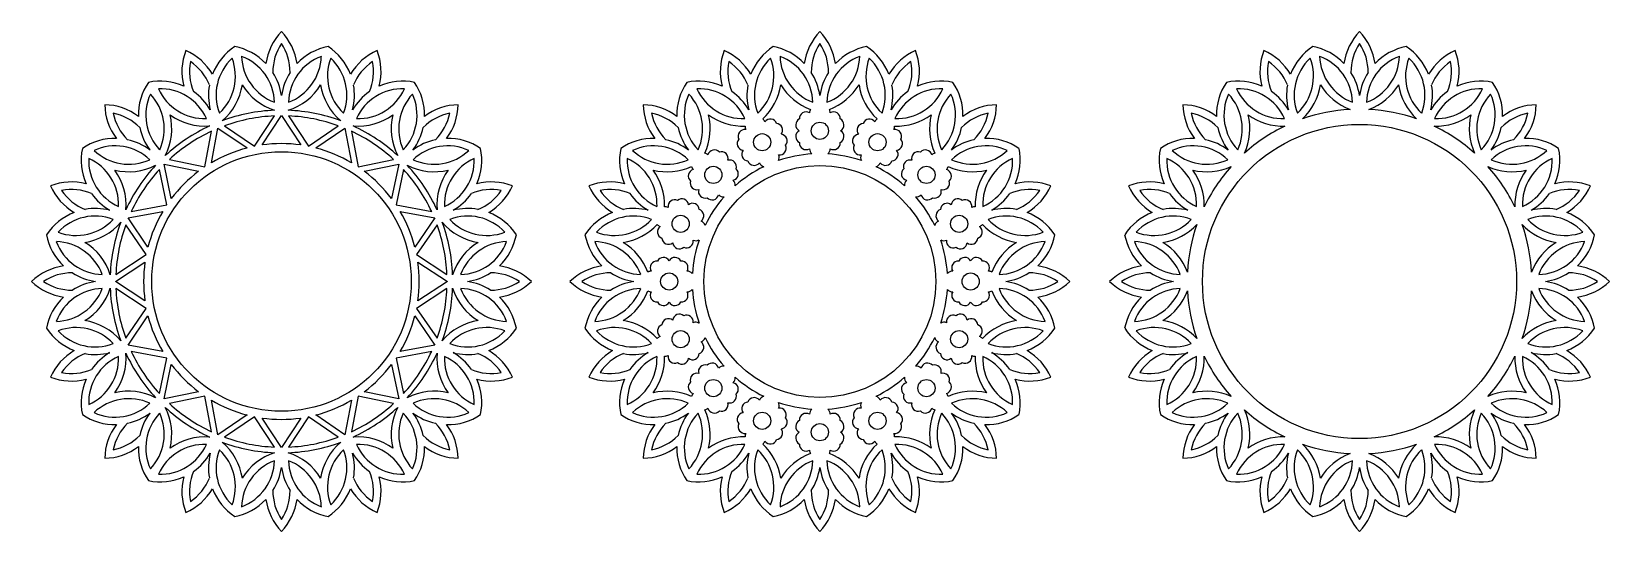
# Model space of a CAD drawing. Extents: x 41 to 460, y 163 to 296.
import ezdxf

# ---------------------------------------------------------------- set-up
doc = ezdxf.new("R2010")
doc.units = 0
doc.layers.get('0').update_dxf_attribs({"linetype": 'CONTINUOUS'})

msp = doc.modelspace()

# ---------------------------------------------------------------- linework, layer by layer
for p, q in [((100.16, 265.25), (105.42, 273.3)), ((102.18, 265.59), (107.3, 273.43)), ((107.3, 273.43), (112.43, 265.59)), ((109.18, 273.3), (114.44, 265.25)), ((86.97, 259.79), (88.75, 269.23)), ((88.7, 260.87), (90.44, 270.08)), ((90.44, 270.08), (98.17, 264.8)), ((92.22, 270.67), (100.16, 265.25)), ((114.44, 265.25), (122.38, 270.67)), ((116.44, 264.8), (124.17, 270.08)), ((124.17, 270.08), (125.91, 260.87)), ((125.86, 269.23), (127.64, 259.79)), ((76.13, 260.52), (85.3, 258.6)), ((78.05, 251.35), (76.13, 260.52)), ((77.56, 261.75), (86.97, 259.79)), ((127.64, 259.79), (137.05, 261.75)), ((129.31, 258.6), (138.47, 260.52)), ((138.47, 260.52), (136.56, 251.35)), ((76.87, 249.69), (74.9, 259.1)), ((139.71, 259.1), (137.74, 249.69)), ((66.58, 246.22), (75.78, 247.95)), ((67.42, 247.9), (76.87, 249.69)), ((137.74, 249.69), (147.19, 247.9)), ((138.83, 247.95), (148.03, 246.22)), ((71.4, 236.49), (65.98, 244.43)), ((71.86, 238.49), (66.58, 246.22)), ((148.03, 246.22), (142.75, 238.49)), ((148.62, 244.43), (143.2, 236.49)), ((63.36, 231.23), (71.4, 236.49)), ((143.2, 236.49), (151.25, 231.23)), ((63.22, 229.35), (71.06, 234.48)), ((143.55, 234.48), (151.38, 229.35)), ((71.06, 224.23), (63.22, 229.35)), ((71.4, 222.21), (63.36, 227.47)), ((151.25, 227.47), (143.2, 222.21)), ((151.38, 229.35), (143.55, 224.23)), ((65.98, 214.27), (71.4, 222.21)), ((143.2, 222.21), (148.62, 214.27)), ((66.58, 212.48), (71.86, 220.22)), ((142.75, 220.22), (148.03, 212.48)), ((75.78, 210.75), (66.58, 212.48)), ((76.87, 209.02), (67.42, 210.8)), ((147.19, 210.8), (137.74, 209.02)), ((148.03, 212.48), (138.83, 210.75)), ((74.9, 199.61), (76.87, 209.02)), ((76.13, 198.18), (78.05, 207.35)), ((136.56, 207.35), (138.47, 198.18)), ((137.74, 209.02), (139.71, 199.61)), ((85.3, 200.1), (76.13, 198.18)), ((86.97, 198.92), (77.56, 196.95)), ((88.75, 189.47), (86.97, 198.92)), ((90.44, 188.63), (88.7, 197.83)), ((125.91, 197.83), (124.17, 188.63)), ((127.64, 198.92), (125.86, 189.47)), ((137.05, 196.95), (127.64, 198.92)), ((138.47, 198.18), (129.31, 200.1)), ((98.17, 193.91), (90.44, 188.63)), ((100.16, 193.45), (92.22, 188.03)), ((105.42, 185.41), (100.16, 193.45)), ((107.3, 185.27), (102.18, 193.11)), ((112.43, 193.11), (107.3, 185.27)), ((114.44, 193.45), (109.18, 185.41)), ((122.38, 188.03), (114.44, 193.45)), ((124.17, 188.63), (116.44, 193.91))]:
    msp.add_line(p, q)
for centre, radius in [((234.94, 266.32), 2.28), ((250.26, 269.37), 2.28), ((265.57, 266.32), 2.28), ((393.54, 229.35), 41.7), ((107.3, 229.35), 34.46), ((250.26, 229.35), 30.8), ((221.96, 257.65), 2.28), ((278.55, 257.65), 2.28), ((213.28, 244.67), 2.28), ((287.23, 244.67), 2.28), ((210.24, 229.35), 2.28), ((290.28, 229.35), 2.28), ((213.28, 214.04), 2.28), ((287.23, 214.04), 2.28), ((221.96, 201.05), 2.28), ((278.55, 201.05), 2.28), ((234.94, 192.38), 2.28), ((265.57, 192.38), 2.28), ((250.26, 189.33), 2.28)]:
    msp.add_circle(centre, radius)
for centre, radius, start, end in [((118.47, 285.03), 15.45, 136.2663, 171.8609), ((96.14, 285.03), 15.45, 8.1391, 43.7337), ((261.42, 285.03), 15.45, 136.2663, 171.8609), ((239.09, 285.03), 15.45, 8.1391, 43.7337), ((404.7, 285.03), 15.45, 136.2663, 171.8609), ((382.38, 285.03), 15.45, 8.1391, 43.7337), ((96.31, 285.06), 15.45, 158.7663, 194.3609), ((75.69, 276.52), 15.45, 30.6391, 66.2337), ((103.38, 278.79), 15.45, 123.2764, 158.7663), ((92.01, 276.53), 15.45, 43.7337, 79.2236), ((92.01, 276.53), 13.45, 1.6955, 69.4936), ((110.16, 289.53), 13.45, 181.6955, 249.4936), ((118.47, 285.03), 13.45, 146.1009, 180.6764), ((96.14, 285.03), 13.45, 359.3236, 33.8991), ((104.44, 289.53), 13.45, 290.5064, 358.3045), ((122.6, 276.53), 13.45, 110.5064, 178.3045), ((122.6, 276.53), 15.45, 100.7764, 136.2663), ((111.23, 278.79), 15.45, 21.2337, 56.7236), ((138.92, 276.52), 15.45, 113.7663, 149.3609), ((118.3, 285.06), 15.45, 345.6391, 21.2337), ((239.26, 285.06), 15.45, 158.7663, 194.3609), ((218.64, 276.52), 15.45, 30.6391, 66.2337), ((246.33, 278.79), 15.45, 123.2764, 158.7663), ((234.96, 276.53), 15.45, 43.7337, 79.2236), ((253.12, 289.53), 13.45, 181.6955, 249.4936), ((234.96, 276.53), 13.45, 1.6955, 69.4936), ((261.42, 285.03), 13.45, 146.1009, 180.6764), ((239.09, 285.03), 13.45, 359.3236, 33.8991), ((265.55, 276.53), 13.45, 110.5064, 178.3045), ((247.4, 289.53), 13.45, 290.5064, 358.3045), ((265.55, 276.53), 15.45, 100.7764, 136.2663), ((254.18, 278.79), 15.45, 21.2337, 56.7236), ((281.87, 276.52), 15.45, 113.7663, 149.3609), ((261.25, 285.06), 15.45, 345.6391, 21.2337), ((382.55, 285.06), 15.45, 158.7663, 194.3609), ((361.92, 276.52), 15.45, 30.6391, 66.2337), ((389.61, 278.79), 15.45, 123.2764, 158.7663), ((378.25, 276.53), 15.45, 43.7337, 79.2236), ((396.4, 289.53), 13.45, 181.6955, 249.4936), ((378.25, 276.53), 13.45, 1.6955, 69.4936), ((404.7, 285.03), 13.45, 146.1009, 180.6764), ((382.38, 285.03), 13.45, 359.3236, 33.8991), ((408.83, 276.53), 13.45, 110.5064, 178.3045), ((390.68, 289.53), 13.45, 290.5064, 358.3045), ((408.83, 276.53), 15.45, 100.7764, 136.2663), ((397.47, 278.79), 15.45, 21.2337, 56.7236), ((425.16, 276.52), 15.45, 113.7663, 149.3609), ((404.53, 285.06), 15.45, 345.6391, 21.2337), ((96.31, 285.06), 13.45, 168.6009, 203.1764), ((75.69, 276.52), 13.45, 21.8236, 56.3991), ((103.38, 278.79), 13.45, 133.0064, 200.8045), ((81.63, 283.85), 13.45, 313.0064, 20.8045), ((132.98, 283.85), 13.45, 159.1955, 226.9936), ((111.23, 278.79), 13.45, 339.1955, 46.9936), ((138.92, 276.52), 13.45, 123.6009, 158.1764), ((118.3, 285.06), 13.45, 336.8236, 11.3991), ((239.26, 285.06), 13.45, 168.6009, 203.1764), ((218.64, 276.52), 13.45, 21.8236, 56.3991), ((246.33, 278.79), 13.45, 133.0064, 200.8045), ((224.58, 283.85), 13.45, 313.0064, 20.8045), ((275.93, 283.85), 13.45, 159.1955, 226.9936), ((254.18, 278.79), 13.45, 339.1955, 46.9936), ((281.87, 276.52), 13.45, 123.6009, 158.1764), ((261.25, 285.06), 13.45, 336.8236, 11.3991), ((382.55, 285.06), 13.45, 168.6009, 203.1764), ((361.92, 276.52), 13.45, 21.8236, 56.3991), ((389.61, 278.79), 13.45, 133.0064, 200.8045), ((367.87, 283.85), 13.45, 313.0064, 20.8045), ((419.21, 283.85), 13.45, 159.1955, 226.9936), ((397.47, 278.79), 13.45, 339.1955, 46.9936), ((425.16, 276.52), 13.45, 123.6009, 158.1764), ((404.53, 285.06), 13.45, 336.8236, 11.3991), ((84.75, 273.53), 15.45, 145.7764, 181.2663), ((75.12, 267.09), 15.45, 66.2337, 101.7236), ((103.38, 278.79), 15.45, 169.8536, 194.3609), ((81.63, 283.85), 15.45, 310.074, 351.5708), ((110.16, 289.53), 15.45, 210.9292, 252.426), ((92.01, 276.53), 15.45, 8.1391, 32.6464), ((122.6, 276.53), 15.45, 147.3536, 171.8609), ((104.44, 289.53), 15.45, 287.574, 329.0708), ((132.98, 283.85), 15.45, 188.4292, 229.926), ((111.23, 278.79), 15.45, 345.6391, 10.1464), ((139.49, 267.09), 15.45, 78.2764, 113.7663), ((129.85, 273.53), 15.45, 358.7337, 34.2236), ((227.71, 273.53), 15.45, 145.7764, 181.2663), ((218.07, 267.09), 15.45, 66.2337, 101.7236), ((246.33, 278.79), 15.45, 169.8536, 194.3609), ((224.58, 283.85), 15.45, 312.8424, 351.5708), ((253.12, 289.53), 15.45, 210.9292, 249.6576), ((234.96, 276.53), 15.45, 8.1391, 32.6464), ((265.55, 276.53), 15.45, 147.3536, 171.8609), ((247.4, 289.53), 15.45, 290.3424, 329.0708), ((275.93, 283.85), 15.45, 188.4292, 227.1576), ((254.18, 278.79), 15.45, 345.6391, 10.1464), ((282.44, 267.09), 15.45, 78.2764, 113.7663), ((272.81, 273.53), 15.45, 358.7337, 34.2236), ((370.99, 273.53), 15.45, 145.7764, 181.2663), ((361.36, 267.09), 15.45, 66.2337, 101.7236), ((389.61, 278.79), 15.45, 169.8536, 194.3609), ((367.87, 283.85), 15.45, 312.8424, 351.5708), ((396.4, 289.53), 15.45, 210.9292, 249.6576), ((378.25, 276.53), 15.45, 8.1391, 32.6464), ((408.83, 276.53), 15.45, 147.3536, 171.8609), ((390.68, 289.53), 15.45, 290.3424, 329.0708), ((419.21, 283.85), 15.45, 188.4292, 227.1576), ((397.47, 278.79), 15.45, 345.6391, 10.1464), ((425.73, 267.09), 15.45, 78.2764, 113.7663), ((416.09, 273.53), 15.45, 358.7337, 34.2236), ((84.75, 273.53), 13.45, 155.5064, 223.3045), ((62.73, 269.88), 13.45, 335.5064, 43.3045), ((75.12, 267.09), 13.45, 24.1955, 91.9936), ((86.92, 286.04), 13.45, 204.1955, 271.9936), ((75.12, 267.09), 15.45, 30.6391, 55.1464), ((139.49, 267.09), 15.45, 124.8536, 149.3609), ((139.49, 267.09), 13.45, 88.0064, 155.8045), ((127.69, 286.04), 13.45, 268.0064, 335.8045), ((151.88, 269.88), 13.45, 136.6955, 204.4936), ((129.85, 273.53), 13.45, 316.6955, 24.4936), ((227.71, 273.53), 13.45, 155.5064, 223.3045), ((205.68, 269.88), 13.45, 335.5064, 43.3045), ((218.07, 267.09), 13.45, 24.1955, 91.9936), ((229.87, 286.04), 13.45, 204.1955, 271.9936), ((218.07, 267.09), 15.45, 30.6391, 55.1464), ((282.44, 267.09), 15.45, 124.8536, 149.3609), ((282.44, 267.09), 13.45, 88.0064, 155.8045), ((270.64, 286.04), 13.45, 268.0064, 335.8045), ((294.83, 269.88), 13.45, 136.6955, 204.4936), ((272.81, 273.53), 13.45, 316.6955, 24.4936), ((370.99, 273.53), 13.45, 155.5064, 223.3045), ((348.97, 269.88), 13.45, 335.5064, 43.3045), ((361.36, 267.09), 13.45, 24.1955, 91.9936), ((373.16, 286.04), 13.45, 204.1955, 271.9936), ((361.36, 267.09), 15.45, 30.6391, 55.1464), ((425.73, 267.09), 15.45, 124.8536, 149.3609), ((425.73, 267.09), 13.45, 88.0064, 155.8045), ((413.93, 286.04), 13.45, 268.0064, 335.8045), ((438.12, 269.88), 13.45, 136.6955, 204.4936), ((416.09, 273.53), 13.45, 316.6955, 24.4936), ((75.83, 276.61), 15.45, 181.2663, 216.8609), ((60.04, 260.83), 15.45, 53.1391, 88.7337), ((60.04, 260.83), 13.45, 44.3236, 78.8991), ((75.83, 276.61), 13.45, 191.1009, 225.6764), ((62.73, 269.88), 15.45, 332.574, 14.0708), ((86.92, 286.04), 15.45, 233.4292, 274.926), ((107.3, 229.35), 45.49, 92.2725, 110.2275), ((107.3, 229.35), 43.99, 92.4494, 110.0506), ((107.3, 229.35), 45.49, 69.7725, 87.7275), ((107.3, 229.35), 43.99, 69.9494, 87.5506), ((127.69, 286.04), 15.45, 265.074, 306.5708), ((151.88, 269.88), 15.45, 165.9292, 207.426), ((154.57, 260.83), 13.45, 101.1009, 135.6764), ((154.57, 260.83), 15.45, 91.2663, 126.8609), ((138.78, 276.61), 13.45, 314.3236, 348.8991), ((138.78, 276.61), 15.45, 323.1391, 358.7337), ((202.99, 260.83), 15.45, 53.1391, 88.7337), ((218.78, 276.61), 15.45, 181.2663, 216.8609), ((218.78, 276.61), 13.45, 191.1009, 225.6764), ((202.99, 260.83), 13.45, 44.3236, 78.8991), ((205.68, 269.88), 15.45, 335.3424, 14.0708), ((229.87, 286.04), 15.45, 233.4292, 272.1576), ((234.01, 271.11), 1.77, 21.9406, 52.6743), ((237.08, 270.71), 1.77, 19.1785, 143.0594), ((245.63, 270.92), 1.77, 116.6785, 240.5594), ((246.6, 272.61), 1.77, 59.4406, 183.3215), ((249.28, 274.15), 1.77, 149.8257, 180.5594), ((251.23, 274.15), 1.77, 359.4406, 30.1743), ((253.91, 272.61), 1.77, 356.6785, 120.5594), ((254.88, 270.92), 1.77, 299.4406, 63.3215), ((263.43, 270.71), 1.77, 36.9406, 160.8215), ((266.5, 271.11), 1.77, 127.3257, 158.0594), ((270.64, 286.04), 15.45, 267.8424, 306.5708), ((294.83, 269.88), 15.45, 165.9292, 204.6576), ((297.52, 260.83), 13.45, 101.1009, 135.6764), ((297.52, 260.83), 15.45, 91.2663, 126.8609), ((281.73, 276.61), 13.45, 314.3236, 348.8991), ((281.73, 276.61), 15.45, 323.1391, 358.7337), ((362.07, 276.61), 15.45, 181.2663, 216.8609), ((346.28, 260.83), 15.45, 53.1391, 88.7337), ((346.28, 260.83), 13.45, 44.3236, 78.8991), ((362.07, 276.61), 13.45, 191.1009, 225.6764), ((348.97, 269.88), 15.45, 335.3424, 14.0708), ((373.16, 286.04), 15.45, 233.4292, 272.1576), ((393.54, 229.35), 45.76, 93.1436, 109.3564), ((393.54, 229.35), 45.76, 70.6436, 86.8564), ((413.93, 286.04), 15.45, 267.8424, 306.5708), ((438.12, 269.88), 15.45, 165.9292, 204.6576), ((440.8, 260.83), 13.45, 101.1009, 135.6764), ((440.8, 260.83), 15.45, 91.2663, 126.8609), ((425.02, 276.61), 13.45, 314.3236, 348.8991), ((425.02, 276.61), 15.45, 323.1391, 358.7337), ((84.75, 273.53), 15.45, 192.3536, 216.8609), ((107.3, 229.35), 45.49, 114.7725, 132.7275), ((107.3, 229.35), 43.99, 114.9494, 132.5506), ((107.3, 229.35), 43.99, 47.4494, 65.0506), ((107.3, 229.35), 45.49, 47.2725, 65.2275), ((129.85, 273.53), 15.45, 323.1391, 347.6464), ((227.71, 273.53), 15.45, 192.3536, 216.8609), ((230.33, 267.92), 1.77, 81.9406, 205.8215), ((232.21, 270.37), 1.77, 172.3257, 203.0594), ((238.62, 269.52), 1.77, 321.9406, 85.8215), ((239.81, 266.67), 1.77, 319.1785, 83.0594), ((245.63, 267.83), 1.77, 119.4406, 243.3215), ((254.88, 267.83), 1.77, 296.6785, 60.5594), ((260.7, 266.67), 1.77, 96.9406, 220.8215), ((261.89, 269.52), 1.77, 94.1785, 218.0594), ((268.3, 270.37), 1.77, 336.9406, 7.6743), ((270.18, 267.92), 1.77, 334.1785, 98.0594), ((272.81, 273.53), 15.45, 323.1391, 347.6464), ((370.99, 273.53), 15.45, 192.3536, 216.8609), ((393.54, 229.35), 45.76, 115.6436, 131.8564), ((393.54, 229.35), 45.76, 48.1436, 64.3564), ((416.09, 273.53), 15.45, 323.1391, 347.6464), ((69.56, 261.54), 15.45, 168.2764, 203.7663), ((63.13, 251.9), 15.45, 88.7337, 124.2236), ((63.13, 251.9), 13.45, 46.6955, 114.4936), ((66.78, 273.93), 13.45, 226.6955, 294.4936), ((63.13, 251.9), 15.45, 53.1391, 77.6464), ((107.3, 229.35), 36.6, 104.452, 120.548), ((107.3, 229.35), 36.6, 81.952, 98.048), ((107.3, 229.35), 36.6, 59.452, 75.548), ((151.48, 251.9), 15.45, 102.3536, 126.8609), ((151.48, 251.9), 13.45, 65.5064, 133.3045), ((147.83, 273.93), 13.45, 245.5064, 313.3045), ((151.48, 251.9), 15.45, 55.7764, 91.2663), ((145.04, 261.54), 15.45, 336.2337, 11.7236), ((212.52, 261.54), 15.45, 168.2764, 203.7663), ((206.08, 251.9), 15.45, 88.7337, 124.2236), ((206.08, 251.9), 13.45, 46.6955, 114.4936), ((209.73, 273.93), 13.45, 226.6955, 294.4936), ((206.08, 251.9), 15.45, 53.1391, 77.6464), ((222.25, 262.52), 1.77, 41.6785, 165.5594), ((230.07, 265.98), 1.77, 139.1785, 263.0594), ((231.26, 263.13), 1.77, 141.9406, 265.8215), ((239.55, 264.73), 1.77, 261.9406, 25.8215), ((246.6, 266.14), 1.77, 176.6785, 300.5594), ((249.28, 264.59), 1.77, 179.4406, 230.5577), ((251.23, 264.59), 1.77, 309.4423, 0.5594), ((253.91, 266.14), 1.77, 239.4406, 3.3215), ((260.96, 264.73), 1.77, 154.1785, 278.0594), ((269.25, 263.13), 1.77, 274.1785, 38.0594), ((270.44, 265.98), 1.77, 276.9406, 40.8215), ((278.26, 262.52), 1.77, 14.4406, 138.3215), ((294.43, 251.9), 15.45, 102.3536, 126.8609), ((294.43, 251.9), 13.45, 65.5064, 133.3045), ((290.79, 273.93), 13.45, 245.5064, 313.3045), ((294.43, 251.9), 15.45, 55.7764, 91.2663), ((288, 261.54), 15.45, 336.2337, 11.7236), ((355.8, 261.54), 15.45, 168.2764, 203.7663), ((349.36, 251.9), 15.45, 88.7337, 124.2236), ((349.36, 251.9), 13.45, 46.6955, 114.4936), ((353.01, 273.93), 13.45, 226.6955, 294.4936), ((349.36, 251.9), 15.45, 53.1391, 77.6464), ((437.72, 251.9), 15.45, 102.3536, 126.8609), ((437.72, 251.9), 13.45, 65.5064, 133.3045), ((434.07, 273.93), 13.45, 245.5064, 313.3045), ((437.72, 251.9), 15.45, 55.7764, 91.2663), ((431.28, 261.54), 15.45, 336.2337, 11.7236), ((50.61, 249.74), 13.45, 358.0064, 65.8045), ((69.56, 261.54), 13.45, 178.0064, 245.8045), ((66.78, 273.93), 15.45, 255.9292, 297.426), ((107.3, 229.35), 45.49, 137.2725, 155.2275), ((147.83, 273.93), 15.45, 242.574, 284.0708), ((107.3, 229.35), 45.49, 24.7725, 42.7275), ((164, 249.74), 13.45, 114.1955, 181.9936), ((145.04, 261.54), 13.45, 294.1955, 1.9936), ((212.52, 261.54), 13.45, 178.0064, 245.8045), ((193.57, 249.74), 13.45, 358.0064, 65.8045), ((209.73, 273.93), 15.45, 255.9292, 294.6576), ((217.89, 260.34), 1.77, 194.8257, 225.5594), ((219.27, 261.72), 1.77, 44.4406, 75.1743), ((224.14, 262.01), 1.77, 344.4406, 108.3215), ((226.32, 259.83), 1.77, 341.6785, 105.5594), ((250.26, 229.35), 33.93, 116.0525, 131.4475), ((232.8, 261.94), 1.77, 199.1785, 323.0594), ((235.87, 261.54), 1.77, 201.9406, 253.0577), ((250.26, 229.35), 33.93, 93.5525, 108.9475), ((237.67, 262.28), 1.77, 331.9423, 23.0594), ((250.26, 229.35), 33.93, 71.0525, 86.4475), ((262.84, 262.28), 1.77, 156.9406, 208.0577), ((264.64, 261.54), 1.77, 286.9423, 338.0594), ((250.26, 229.35), 33.93, 48.5525, 63.9475), ((267.71, 261.94), 1.77, 216.9406, 340.8215), ((274.19, 259.83), 1.77, 74.4406, 198.3215), ((276.38, 262.01), 1.77, 71.6785, 195.5594), ((281.25, 261.72), 1.77, 104.8257, 135.5594), ((282.62, 260.34), 1.77, 314.4406, 345.1743), ((290.79, 273.93), 15.45, 245.3424, 284.0708), ((306.95, 249.74), 13.45, 114.1955, 181.9936), ((288, 261.54), 13.45, 294.1955, 1.9936), ((355.8, 261.54), 13.45, 178.0064, 245.8045), ((336.85, 249.74), 13.45, 358.0064, 65.8045), ((353.01, 273.93), 15.45, 255.9292, 294.6576), ((393.54, 229.35), 45.76, 138.1436, 154.3564), ((434.07, 273.93), 15.45, 245.3424, 284.0708), ((393.54, 229.35), 45.76, 25.6436, 41.8564), ((450.23, 249.74), 13.45, 114.1955, 181.9936), ((431.28, 261.54), 13.45, 294.1955, 1.9936), ((51.59, 240.34), 15.45, 75.6391, 111.2337), ((50.61, 249.74), 15.45, 355.074, 36.5708), ((107.3, 229.35), 43.99, 137.4494, 155.0506), ((107.3, 229.35), 36.6, 126.952, 143.048), ((107.3, 229.35), 36.6, 36.952, 53.048), ((107.3, 229.35), 43.99, 24.9494, 42.5506), ((164, 249.74), 15.45, 143.4292, 184.926), ((163.01, 240.34), 15.45, 68.7663, 104.3609), ((194.55, 240.34), 15.45, 75.6391, 111.2337), ((193.57, 249.74), 15.45, 357.8424, 36.5708), ((217.09, 257.35), 1.77, 104.4406, 228.3215), ((217.59, 255.47), 1.77, 161.6785, 285.5594), ((226.83, 257.94), 1.77, 284.4406, 48.3215), ((226.03, 254.96), 1.77, 354.4423, 45.5594), ((273.69, 257.94), 1.77, 131.6785, 255.5594), ((274.49, 254.96), 1.77, 134.4406, 185.5577), ((282.92, 255.47), 1.77, 254.4406, 18.3215), ((283.42, 257.35), 1.77, 311.6785, 75.5594), ((306.95, 249.74), 15.45, 143.4292, 182.1576), ((305.97, 240.34), 15.45, 68.7663, 104.3609), ((337.83, 240.34), 15.45, 75.6391, 111.2337), ((336.85, 249.74), 15.45, 357.8424, 36.5708), ((450.23, 249.74), 15.45, 143.4292, 182.1576), ((449.25, 240.34), 15.45, 68.7663, 104.3609), ((60.14, 260.97), 15.45, 203.7663, 239.3609), ((51.59, 240.34), 13.45, 66.8236, 101.3991), ((60.14, 260.97), 13.45, 213.6009, 248.1764), ((69.56, 261.54), 15.45, 214.8536, 239.3609), ((145.04, 261.54), 15.45, 300.6391, 325.1464), ((163.01, 240.34), 13.45, 78.6009, 113.1764), ((154.47, 260.97), 13.45, 291.8236, 326.3991), ((154.47, 260.97), 15.45, 300.6391, 336.2337), ((203.09, 260.97), 15.45, 203.7663, 239.3609), ((194.55, 240.34), 13.45, 66.8236, 101.3991), ((203.09, 260.97), 13.45, 213.6009, 248.1764), ((212.52, 261.54), 15.45, 214.8536, 239.3609), ((219.78, 253.28), 1.77, 164.4406, 288.3215), ((250.26, 229.35), 33.93, 138.5525, 153.9475), ((221.66, 252.78), 1.77, 221.6785, 345.5594), ((224.65, 253.58), 1.77, 224.4406, 275.5577), ((275.86, 253.58), 1.77, 264.4423, 315.5594), ((250.26, 229.35), 33.93, 26.0525, 41.4475), ((278.85, 252.78), 1.77, 194.4406, 318.3215), ((280.73, 253.28), 1.77, 251.6785, 15.5594), ((288, 261.54), 15.45, 300.6391, 325.1464), ((305.97, 240.34), 13.45, 78.6009, 113.1764), ((297.42, 260.97), 13.45, 291.8236, 326.3991), ((297.42, 260.97), 15.45, 300.6391, 336.2337), ((346.38, 260.97), 15.45, 203.7663, 239.3609), ((337.83, 240.34), 13.45, 66.8236, 101.3991), ((346.38, 260.97), 13.45, 213.6009, 248.1764), ((355.8, 261.54), 15.45, 214.8536, 239.3609), ((431.28, 261.54), 15.45, 300.6391, 325.1464), ((449.25, 240.34), 13.45, 78.6009, 113.1764), ((440.71, 260.97), 13.45, 291.8236, 326.3991), ((440.71, 260.97), 15.45, 300.6391, 336.2337), ((57.86, 233.28), 15.45, 111.2337, 146.7236), ((57.86, 233.28), 15.45, 75.6391, 100.1464), ((107.3, 229.35), 36.6, 149.452, 165.548), ((107.3, 229.35), 36.6, 14.452, 30.548), ((156.75, 233.28), 15.45, 79.8536, 104.3609), ((156.75, 233.28), 15.45, 33.2764, 68.7663), ((200.81, 233.28), 15.45, 111.2337, 146.7236), ((200.81, 233.28), 15.45, 75.6391, 100.1464), ((209.24, 247.4), 1.77, 66.9406, 97.6743), ((211.69, 249.28), 1.77, 64.1785, 188.0594), ((213.63, 249.53), 1.77, 6.9406, 130.8215), ((216.48, 248.35), 1.77, 4.1785, 128.0594), ((217.67, 246.8), 1.77, 306.9406, 70.8215), ((282.84, 246.8), 1.77, 109.1785, 233.0594), ((284.03, 248.35), 1.77, 51.9406, 175.8215), ((286.89, 249.53), 1.77, 49.1785, 173.0594), ((288.82, 249.28), 1.77, 351.9406, 115.8215), ((291.27, 247.4), 1.77, 82.3257, 113.0594), ((299.7, 233.28), 15.45, 79.8536, 104.3609), ((299.7, 233.28), 15.45, 33.2764, 68.7663), ((344.1, 233.28), 15.45, 111.2337, 146.7236), ((344.1, 233.28), 15.45, 75.6391, 100.1464), ((442.99, 233.28), 15.45, 79.8536, 104.3609), ((442.99, 233.28), 15.45, 33.2764, 68.7663), ((57.86, 233.28), 13.45, 69.1955, 136.9936), ((52.8, 255.02), 13.45, 249.1955, 316.9936), ((52.8, 255.02), 15.45, 278.4292, 319.926), ((107.3, 229.35), 45.49, 159.7725, 177.7275), ((107.3, 229.35), 43.99, 159.9494, 177.5506), ((107.3, 229.35), 43.99, 2.4494, 20.0506), ((161.81, 255.02), 15.45, 220.074, 261.5708), ((107.3, 229.35), 45.49, 2.2725, 20.2275), ((156.75, 233.28), 13.45, 43.0064, 110.8045), ((161.81, 255.02), 13.45, 223.0064, 290.8045), ((200.81, 233.28), 13.45, 69.1955, 136.9936), ((195.75, 255.02), 13.45, 249.1955, 316.9936), ((195.75, 255.02), 15.45, 278.4292, 317.1576), ((208.49, 245.59), 1.77, 217.3257, 248.0594), ((208.9, 242.53), 1.77, 126.9406, 250.8215), ((218.07, 243.74), 1.77, 16.9423, 68.0594), ((282.44, 243.74), 1.77, 111.9406, 163.0577), ((291.62, 242.53), 1.77, 289.1785, 53.0594), ((292.02, 245.59), 1.77, 291.9406, 322.6743), ((304.76, 255.02), 15.45, 222.8424, 261.5708), ((299.7, 233.28), 13.45, 43.0064, 110.8045), ((304.76, 255.02), 13.45, 223.0064, 290.8045), ((344.1, 233.28), 13.45, 69.1955, 136.9936), ((339.04, 255.02), 13.45, 249.1955, 316.9936), ((339.04, 255.02), 15.45, 278.4292, 317.1576), ((393.54, 229.35), 45.76, 160.6436, 176.8564), ((448.04, 255.02), 15.45, 222.8424, 261.5708), ((393.54, 229.35), 45.76, 3.1436, 19.3564), ((442.99, 233.28), 13.45, 43.0064, 110.8045), ((448.04, 255.02), 13.45, 223.0064, 290.8045), ((60.12, 244.64), 15.45, 190.7764, 226.2663), ((47.13, 226.49), 13.45, 20.5064, 88.3045), ((60.12, 244.64), 13.45, 200.5064, 268.3045), ((47.13, 226.49), 15.45, 17.574, 59.0708), ((167.48, 226.49), 15.45, 120.9292, 162.426), ((154.49, 244.64), 13.45, 271.6955, 339.4936), ((167.48, 226.49), 13.45, 91.6955, 159.4936), ((154.49, 244.64), 15.45, 313.7337, 349.2236), ((203.07, 244.64), 15.45, 190.7764, 226.2663), ((203.07, 244.64), 13.45, 200.5064, 268.3045), ((190.08, 226.49), 13.45, 20.5064, 88.3045), ((190.08, 226.49), 15.45, 20.3424, 59.0708), ((210.08, 240.98), 1.77, 184.1785, 308.0594), ((212.94, 239.8), 1.77, 186.9406, 310.8215), ((214.87, 240.05), 1.77, 244.1785, 8.0594), ((250.26, 229.35), 33.93, 161.0525, 176.4475), ((217.33, 241.94), 1.77, 246.9406, 298.0577), ((250.26, 229.35), 33.93, 3.5525, 18.9475), ((283.19, 241.94), 1.77, 241.9423, 293.0594), ((285.64, 240.05), 1.77, 171.9406, 295.8215), ((287.57, 239.8), 1.77, 229.1785, 353.0594), ((290.43, 240.98), 1.77, 231.9406, 355.8215), ((310.43, 226.49), 15.45, 120.9292, 159.6576), ((310.43, 226.49), 13.45, 91.6955, 159.4936), ((297.44, 244.64), 13.45, 271.6955, 339.4936), ((297.44, 244.64), 15.45, 313.7337, 349.2236), ((346.36, 244.64), 15.45, 190.7764, 226.2663), ((333.36, 226.49), 13.45, 20.5064, 88.3045), ((346.36, 244.64), 13.45, 200.5064, 268.3045), ((333.36, 226.49), 15.45, 20.3424, 59.0708), ((453.72, 226.49), 15.45, 120.9292, 159.6576), ((440.72, 244.64), 13.45, 271.6955, 339.4936), ((453.72, 226.49), 13.45, 91.6955, 159.4936), ((440.72, 244.64), 15.45, 313.7337, 349.2236), ((207, 233), 1.77, 86.6785, 210.5594), ((208.69, 233.98), 1.77, 29.4406, 153.3215), ((211.78, 233.98), 1.77, 26.6785, 150.5594), ((213.47, 233), 1.77, 329.4406, 93.3215), ((287.04, 233), 1.77, 86.6785, 210.5594), ((288.73, 233.98), 1.77, 29.4406, 153.3215), ((291.82, 233.98), 1.77, 26.6785, 150.5594), ((293.51, 233), 1.77, 329.4406, 93.3215), ((51.63, 218.19), 15.45, 98.1391, 133.7337), ((51.63, 218.19), 13.45, 89.3236, 123.8991), ((60.12, 244.64), 15.45, 237.3536, 261.8609), ((107.3, 229.35), 36.6, 171.952, 188.048), ((107.3, 229.35), 36.6, 351.952, 8.048), ((154.49, 244.64), 15.45, 278.1391, 302.6464), ((162.98, 218.19), 13.45, 56.1009, 90.6764), ((162.98, 218.19), 15.45, 46.2663, 81.8609), ((194.58, 218.19), 15.45, 98.1391, 133.7337), ((194.58, 218.19), 13.45, 89.3236, 123.8991), ((203.07, 244.64), 15.45, 237.3536, 261.8609), ((205.46, 230.33), 1.77, 89.4406, 120.1743), ((215.02, 230.33), 1.77, 39.4423, 90.5594), ((285.5, 230.33), 1.77, 89.4406, 140.5577), ((295.06, 230.33), 1.77, 59.8257, 90.5594), ((297.44, 244.64), 15.45, 278.1391, 302.6464), ((305.93, 218.19), 13.45, 56.1009, 90.6764), ((305.93, 218.19), 15.45, 46.2663, 81.8609), ((337.87, 218.19), 15.45, 98.1391, 133.7337), ((337.87, 218.19), 13.45, 89.3236, 123.8991), ((346.36, 244.64), 15.45, 237.3536, 261.8609), ((440.72, 244.64), 15.45, 278.1391, 302.6464), ((449.22, 218.19), 13.45, 56.1009, 90.6764), ((449.22, 218.19), 15.45, 46.2663, 81.8609), ((51.63, 240.51), 15.45, 226.2663, 261.8609), ((51.63, 240.51), 13.45, 236.1009, 270.6764), ((60.12, 214.06), 13.45, 91.6955, 159.4936), ((47.13, 232.21), 13.45, 271.6955, 339.4936), ((60.12, 214.06), 15.45, 98.1391, 122.6464), ((47.13, 232.21), 15.45, 300.9292, 342.426), ((107.3, 229.35), 45.49, 182.2725, 200.2275), ((107.3, 229.35), 43.99, 182.4494, 200.0506), ((107.3, 229.35), 43.99, 339.9494, 357.5506), ((107.3, 229.35), 45.49, 339.7725, 357.7275), ((167.48, 232.21), 15.45, 197.574, 239.0708), ((167.48, 232.21), 13.45, 200.5064, 268.3045), ((154.49, 214.06), 13.45, 20.5064, 88.3045), ((154.49, 214.06), 15.45, 57.3536, 81.8609), ((162.98, 240.51), 13.45, 269.3236, 303.8991), ((162.98, 240.51), 15.45, 278.1391, 313.7337), ((194.58, 240.51), 15.45, 226.2663, 261.8609), ((194.58, 240.51), 13.45, 236.1009, 270.6764), ((190.08, 232.21), 13.45, 271.6955, 339.4936), ((203.07, 214.06), 13.45, 91.6955, 159.4936), ((203.07, 214.06), 15.45, 98.1391, 122.6464), ((190.08, 232.21), 15.45, 300.9292, 339.6576), ((205.46, 228.38), 1.77, 239.8257, 270.5594), ((207, 225.7), 1.77, 149.4406, 273.3215), ((213.47, 225.7), 1.77, 266.6785, 30.5594), ((215.02, 228.38), 1.77, 269.4406, 320.5577), ((250.26, 229.35), 33.93, 183.5525, 198.9475), ((250.26, 229.35), 33.93, 341.0525, 356.4475), ((285.5, 228.38), 1.77, 219.4423, 270.5594), ((287.04, 225.7), 1.77, 149.4406, 273.3215), ((293.51, 225.7), 1.77, 266.6785, 30.5594), ((295.06, 228.38), 1.77, 269.4406, 300.1743), ((310.43, 232.21), 15.45, 200.3424, 239.0708), ((297.44, 214.06), 13.45, 20.5064, 88.3045), ((310.43, 232.21), 13.45, 200.5064, 268.3045), ((297.44, 214.06), 15.45, 57.3536, 81.8609), ((305.93, 240.51), 13.45, 269.3236, 303.8991), ((305.93, 240.51), 15.45, 278.1391, 313.7337), ((337.87, 240.51), 15.45, 226.2663, 261.8609), ((337.87, 240.51), 13.45, 236.1009, 270.6764), ((346.36, 214.06), 13.45, 91.6955, 159.4936), ((333.36, 232.21), 13.45, 271.6955, 339.4936), ((346.36, 214.06), 15.45, 98.1391, 122.6464), ((333.36, 232.21), 15.45, 300.9292, 339.6576), ((393.54, 229.35), 45.76, 183.1436, 199.3564), ((393.54, 229.35), 45.76, 340.6436, 356.8564), ((453.72, 232.21), 15.45, 200.3424, 239.0708), ((453.72, 232.21), 13.45, 200.5064, 268.3045), ((440.72, 214.06), 13.45, 20.5064, 88.3045), ((440.72, 214.06), 15.45, 57.3536, 81.8609), ((449.22, 240.51), 13.45, 269.3236, 303.8991), ((449.22, 240.51), 15.45, 278.1391, 313.7337), ((60.12, 214.06), 15.45, 133.7337, 169.2236), ((154.49, 214.06), 15.45, 10.7764, 46.2663), ((203.07, 214.06), 15.45, 133.7337, 169.2236), ((208.69, 224.72), 1.77, 206.6785, 330.5594), ((211.78, 224.72), 1.77, 209.4406, 333.3215), ((288.73, 224.72), 1.77, 206.6785, 330.5594), ((291.82, 224.72), 1.77, 209.4406, 333.3215), ((297.44, 214.06), 15.45, 10.7764, 46.2663), ((346.36, 214.06), 15.45, 133.7337, 169.2236), ((440.72, 214.06), 15.45, 10.7764, 46.2663), ((52.8, 203.68), 15.45, 40.074, 81.5708), ((107.3, 229.35), 36.6, 194.452, 210.548), ((107.3, 229.35), 36.6, 329.452, 345.548), ((161.81, 203.68), 15.45, 98.4292, 139.926), ((195.75, 203.68), 15.45, 42.8424, 81.5708), ((210.08, 217.72), 1.77, 51.9406, 175.8215), ((212.94, 218.9), 1.77, 49.1785, 173.0594), ((214.87, 218.65), 1.77, 351.9406, 115.8215), ((217.33, 216.77), 1.77, 61.9423, 113.0594), ((283.19, 216.77), 1.77, 66.9406, 118.0577), ((285.64, 218.65), 1.77, 64.1785, 188.0594), ((287.57, 218.9), 1.77, 6.9406, 130.8215), ((290.43, 217.72), 1.77, 4.1785, 128.0594), ((304.76, 203.68), 15.45, 98.4292, 137.1576), ((339.04, 203.68), 15.45, 42.8424, 81.5708), ((448.04, 203.68), 15.45, 98.4292, 137.1576), ((57.86, 225.42), 15.45, 213.2764, 248.7663), ((52.8, 203.68), 13.45, 43.0064, 110.8045), ((57.86, 225.42), 13.45, 223.0064, 290.8045), ((161.81, 203.68), 13.45, 69.1955, 136.9936), ((156.75, 225.42), 13.45, 249.1955, 316.9936), ((156.75, 225.42), 15.45, 291.2337, 326.7236), ((200.81, 225.42), 15.45, 213.2764, 248.7663), ((195.75, 203.68), 13.45, 43.0064, 110.8045), ((200.81, 225.42), 13.45, 223.0064, 290.8045), ((208.49, 213.11), 1.77, 111.9406, 142.6743), ((208.9, 216.17), 1.77, 109.1785, 233.0594), ((218.07, 214.96), 1.77, 291.9406, 343.0577), ((250.26, 229.35), 33.93, 206.0525, 221.4475), ((250.26, 229.35), 33.93, 318.5525, 333.9475), ((282.44, 214.96), 1.77, 196.9423, 248.0594), ((291.62, 216.17), 1.77, 306.9406, 70.8215), ((292.02, 213.11), 1.77, 37.3257, 68.0594), ((304.76, 203.68), 13.45, 69.1955, 136.9936), ((299.7, 225.42), 13.45, 249.1955, 316.9936), ((299.7, 225.42), 15.45, 291.2337, 326.7236), ((344.1, 225.42), 15.45, 213.2764, 248.7663), ((339.04, 203.68), 13.45, 43.0064, 110.8045), ((344.1, 225.42), 13.45, 223.0064, 290.8045), ((448.04, 203.68), 13.45, 69.1955, 136.9936), ((442.99, 225.42), 13.45, 249.1955, 316.9936), ((442.99, 225.42), 15.45, 291.2337, 326.7236), ((60.14, 197.73), 15.45, 120.6391, 156.2337), ((60.14, 197.73), 13.45, 111.8236, 146.3991), ((57.86, 225.42), 15.45, 259.8536, 284.3609), ((69.56, 197.17), 15.45, 120.6391, 145.1464), ((50.61, 208.96), 15.45, 323.4292, 4.926), ((107.3, 229.35), 45.49, 204.7725, 222.7275), ((107.3, 229.35), 43.99, 204.9494, 222.5506), ((107.3, 229.35), 43.99, 317.4494, 335.0506), ((107.3, 229.35), 45.49, 317.2725, 335.2275), ((164, 208.96), 15.45, 175.074, 216.5708), ((145.04, 197.17), 15.45, 34.8536, 59.3609), ((156.75, 225.42), 15.45, 255.6391, 280.1464), ((154.47, 197.73), 13.45, 33.6009, 68.1764), ((154.47, 197.73), 15.45, 23.7663, 59.3609), ((203.09, 197.73), 15.45, 120.6391, 156.2337), ((203.09, 197.73), 13.45, 111.8236, 146.3991), ((200.81, 225.42), 15.45, 259.8536, 284.3609), ((212.52, 197.17), 15.45, 120.6391, 145.1464), ((193.57, 208.96), 15.45, 323.4292, 2.1576), ((209.24, 211.31), 1.77, 262.3257, 293.0594), ((211.69, 209.42), 1.77, 171.9406, 295.8215), ((216.48, 210.35), 1.77, 231.9406, 355.8215), ((217.67, 211.9), 1.77, 289.1785, 53.0594), ((282.84, 211.9), 1.77, 126.9406, 250.8215), ((284.03, 210.35), 1.77, 184.1785, 308.0594), ((288.82, 209.42), 1.77, 244.1785, 8.0594), ((291.27, 211.31), 1.77, 246.9406, 277.6743), ((306.95, 208.96), 15.45, 177.8424, 216.5708), ((288, 197.17), 15.45, 34.8536, 59.3609), ((299.7, 225.42), 15.45, 255.6391, 280.1464), ((297.42, 197.73), 13.45, 33.6009, 68.1764), ((297.42, 197.73), 15.45, 23.7663, 59.3609), ((346.38, 197.73), 15.45, 120.6391, 156.2337), ((346.38, 197.73), 13.45, 111.8236, 146.3991), ((344.1, 225.42), 15.45, 259.8536, 284.3609), ((355.8, 197.17), 15.45, 120.6391, 145.1464), ((336.85, 208.96), 15.45, 323.4292, 2.1576), ((393.54, 229.35), 45.76, 205.6436, 221.8564), ((393.54, 229.35), 45.76, 318.1436, 334.3564), ((450.23, 208.96), 15.45, 177.8424, 216.5708), ((431.28, 197.17), 15.45, 34.8536, 59.3609), ((442.99, 225.42), 15.45, 255.6391, 280.1464), ((440.71, 197.73), 13.45, 33.6009, 68.1764), ((440.71, 197.73), 15.45, 23.7663, 59.3609), ((51.59, 218.36), 13.45, 258.6009, 293.1764), ((69.56, 197.17), 13.45, 114.1955, 181.9936), ((50.61, 208.96), 13.45, 294.1955, 1.9936), ((107.3, 229.35), 36.6, 216.952, 233.048), ((107.3, 229.35), 36.6, 306.952, 323.048), ((164, 208.96), 13.45, 178.0064, 245.8045), ((145.04, 197.17), 13.45, 358.0064, 65.8045), ((163.01, 218.36), 13.45, 246.8236, 281.3991), ((194.55, 218.36), 13.45, 258.6009, 293.1764), ((212.52, 197.17), 13.45, 114.1955, 181.9936), ((193.57, 208.96), 13.45, 294.1955, 1.9936), ((213.63, 209.17), 1.77, 229.1785, 353.0594), ((219.78, 205.42), 1.77, 71.6785, 195.5594), ((221.66, 205.92), 1.77, 14.4406, 138.3215), ((224.65, 205.12), 1.77, 84.4423, 135.5594), ((275.86, 205.12), 1.77, 44.4406, 95.5577), ((278.85, 205.92), 1.77, 41.6785, 165.5594), ((280.73, 205.42), 1.77, 344.4406, 108.3215), ((286.89, 209.17), 1.77, 186.9406, 310.8215), ((306.95, 208.96), 13.45, 178.0064, 245.8045), ((288, 197.17), 13.45, 358.0064, 65.8045), ((305.97, 218.36), 13.45, 246.8236, 281.3991), ((337.83, 218.36), 13.45, 258.6009, 293.1764), ((355.8, 197.17), 13.45, 114.1955, 181.9936), ((336.85, 208.96), 13.45, 294.1955, 1.9936), ((450.23, 208.96), 13.45, 178.0064, 245.8045), ((431.28, 197.17), 13.45, 358.0064, 65.8045), ((449.25, 218.36), 13.45, 246.8236, 281.3991), ((51.59, 218.36), 15.45, 248.7663, 284.3609), ((69.56, 197.17), 15.45, 156.2337, 191.7236), ((163.01, 218.36), 15.45, 255.6391, 291.2337), ((145.04, 197.17), 15.45, 348.2764, 23.7663), ((194.55, 218.36), 15.45, 248.7663, 284.3609), ((212.52, 197.17), 15.45, 156.2337, 191.7236), ((217.09, 201.35), 1.77, 131.6785, 255.5594), ((217.59, 203.23), 1.77, 74.4406, 198.3215), ((226.03, 203.74), 1.77, 314.4406, 5.5577), ((226.83, 200.76), 1.77, 311.6785, 75.5594), ((250.26, 229.35), 33.93, 228.5525, 243.9475), ((250.26, 229.35), 33.93, 296.0525, 311.4475), ((273.69, 200.76), 1.77, 104.4406, 228.3215), ((274.49, 203.74), 1.77, 174.4423, 225.5594), ((282.92, 203.23), 1.77, 341.6785, 105.5594), ((283.42, 201.35), 1.77, 284.4406, 48.3215), ((305.97, 218.36), 15.45, 255.6391, 291.2337), ((288, 197.17), 15.45, 348.2764, 23.7663), ((337.83, 218.36), 15.45, 248.7663, 284.3609), ((355.8, 197.17), 15.45, 156.2337, 191.7236), ((449.25, 218.36), 15.45, 255.6391, 291.2337), ((431.28, 197.17), 15.45, 348.2764, 23.7663), ((66.78, 184.78), 13.45, 65.5064, 133.3045), ((63.13, 206.8), 13.45, 245.5064, 313.3045), ((66.78, 184.78), 15.45, 62.574, 104.0708), ((107.3, 229.35), 43.99, 227.4494, 245.0506), ((107.3, 229.35), 36.6, 239.452, 255.548), ((107.3, 229.35), 36.6, 284.452, 300.548), ((107.3, 229.35), 43.99, 294.9494, 312.5506), ((147.83, 184.78), 15.45, 75.9292, 117.426), ((147.83, 184.78), 13.45, 46.6955, 114.4936), ((151.48, 206.8), 13.45, 226.6955, 294.4936), ((209.73, 184.78), 13.45, 65.5064, 133.3045), ((206.08, 206.8), 13.45, 245.5064, 313.3045), ((209.73, 184.78), 15.45, 65.3424, 104.0708), ((217.89, 198.36), 1.77, 134.4406, 165.1743), ((224.14, 196.69), 1.77, 251.6785, 15.5594), ((226.32, 198.87), 1.77, 254.4406, 18.3215), ((231.26, 195.58), 1.77, 94.1785, 218.0594), ((232.8, 196.76), 1.77, 36.9406, 160.8215), ((235.87, 197.17), 1.77, 106.9423, 158.0594), ((237.67, 196.42), 1.77, 336.9406, 28.0577), ((250.26, 229.35), 33.93, 251.0525, 266.4475), ((250.26, 229.35), 33.93, 273.5525, 288.9475), ((262.84, 196.42), 1.77, 151.9423, 203.0594), ((264.64, 197.17), 1.77, 21.9406, 73.0577), ((267.71, 196.76), 1.77, 19.1785, 143.0594), ((269.25, 195.58), 1.77, 321.9406, 85.8215), ((274.19, 198.87), 1.77, 161.6785, 285.5594), ((276.38, 196.69), 1.77, 164.4406, 288.3215), ((282.62, 198.36), 1.77, 14.8257, 45.5594), ((290.79, 184.78), 15.45, 75.9292, 114.6576), ((290.79, 184.78), 13.45, 46.6955, 114.4936), ((294.43, 206.8), 13.45, 226.6955, 294.4936), ((353.01, 184.78), 13.45, 65.5064, 133.3045), ((349.36, 206.8), 13.45, 245.5064, 313.3045), ((353.01, 184.78), 15.45, 65.3424, 104.0708), ((434.07, 184.78), 15.45, 75.9292, 114.6576), ((434.07, 184.78), 13.45, 46.6955, 114.4936), ((437.72, 206.8), 13.45, 226.6955, 294.4936), ((63.13, 206.8), 15.45, 235.7764, 271.2663), ((63.13, 206.8), 15.45, 282.3536, 306.8609), ((84.75, 185.17), 15.45, 143.1391, 167.6464), ((84.75, 185.17), 13.45, 136.6955, 204.4936), ((62.73, 188.82), 13.45, 316.6955, 24.4936), ((62.73, 188.82), 15.45, 345.9292, 27.426), ((107.3, 229.35), 45.49, 227.2725, 245.2275), ((107.3, 229.35), 36.6, 261.952, 278.048), ((107.3, 229.35), 45.49, 294.7725, 312.7275), ((151.88, 188.82), 15.45, 152.574, 194.0708), ((151.88, 188.82), 13.45, 155.5064, 223.3045), ((129.85, 185.17), 13.45, 335.5064, 43.3045), ((129.85, 185.17), 15.45, 12.3536, 36.8609), ((151.48, 206.8), 15.45, 233.1391, 257.6464), ((151.48, 206.8), 15.45, 268.7337, 304.2236), ((206.08, 206.8), 15.45, 235.7764, 271.2663), ((206.08, 206.8), 15.45, 282.3536, 306.8609), ((227.71, 185.17), 15.45, 143.1391, 167.6464), ((227.71, 185.17), 13.45, 136.6955, 204.4936), ((205.68, 188.82), 13.45, 316.6955, 24.4936), ((219.27, 196.98), 1.77, 284.8257, 315.5594), ((205.68, 188.82), 15.45, 345.9292, 24.6576), ((222.25, 196.18), 1.77, 194.4406, 318.3215), ((230.07, 192.72), 1.77, 96.9406, 220.8215), ((239.55, 193.97), 1.77, 334.1785, 98.0594), ((239.81, 192.03), 1.77, 276.9406, 40.8215), ((246.6, 192.57), 1.77, 59.4406, 183.3215), ((249.28, 194.11), 1.77, 129.4423, 180.5594), ((251.23, 194.11), 1.77, 359.4406, 50.5577), ((253.91, 192.57), 1.77, 356.6785, 120.5594), ((260.7, 192.03), 1.77, 139.1785, 263.0594), ((260.96, 193.97), 1.77, 81.9406, 205.8215), ((270.44, 192.72), 1.77, 319.1785, 83.0594), ((278.26, 196.18), 1.77, 221.6785, 345.5594), ((294.83, 188.82), 15.45, 155.3424, 194.0708), ((281.25, 196.98), 1.77, 224.4406, 255.1743), ((294.83, 188.82), 13.45, 155.5064, 223.3045), ((272.81, 185.17), 13.45, 335.5064, 43.3045), ((272.81, 185.17), 15.45, 12.3536, 36.8609), ((294.43, 206.8), 15.45, 233.1391, 257.6464), ((294.43, 206.8), 15.45, 268.7337, 304.2236), ((349.36, 206.8), 15.45, 235.7764, 271.2663), ((349.36, 206.8), 15.45, 282.3536, 306.8609), ((370.99, 185.17), 15.45, 143.1391, 167.6464), ((370.99, 185.17), 13.45, 136.6955, 204.4936), ((348.97, 188.82), 13.45, 316.6955, 24.4936), ((348.97, 188.82), 15.45, 345.9292, 24.6576), ((393.54, 229.35), 45.76, 228.1436, 244.3564), ((393.54, 229.35), 45.76, 295.6436, 311.8564), ((438.12, 188.82), 15.45, 155.3424, 194.0708), ((438.12, 188.82), 13.45, 155.5064, 223.3045), ((416.09, 185.17), 13.45, 335.5064, 43.3045), ((416.09, 185.17), 15.45, 12.3536, 36.8609), ((437.72, 206.8), 15.45, 233.1391, 257.6464), ((437.72, 206.8), 15.45, 268.7337, 304.2236), ((75.83, 182.09), 15.45, 143.1391, 178.7337), ((75.83, 182.09), 13.45, 134.3236, 168.8991), ((138.78, 182.09), 13.45, 11.1009, 45.6764), ((138.78, 182.09), 15.45, 1.2663, 36.8609), ((218.78, 182.09), 15.45, 143.1391, 178.7337), ((218.78, 182.09), 13.45, 134.3236, 168.8991), ((230.33, 190.79), 1.77, 154.1785, 278.0594), ((232.21, 188.33), 1.77, 156.9406, 187.6743), ((238.62, 189.18), 1.77, 274.1785, 38.0594), ((245.63, 190.88), 1.77, 116.6785, 240.5594), ((245.63, 187.78), 1.77, 119.4406, 243.3215), ((254.88, 190.88), 1.77, 299.4406, 63.3215), ((254.88, 187.78), 1.77, 296.6785, 60.5594), ((261.89, 189.18), 1.77, 141.9406, 265.8215), ((270.18, 190.79), 1.77, 261.9406, 25.8215), ((268.3, 188.33), 1.77, 352.3257, 23.0594), ((281.73, 182.09), 13.45, 11.1009, 45.6764), ((281.73, 182.09), 15.45, 1.2663, 36.8609), ((362.07, 182.09), 15.45, 143.1391, 178.7337), ((362.07, 182.09), 13.45, 134.3236, 168.8991), ((425.02, 182.09), 13.45, 11.1009, 45.6764), ((425.02, 182.09), 15.45, 1.2663, 36.8609), ((60.04, 197.87), 15.45, 271.2663, 306.8609), ((60.04, 197.87), 13.45, 281.1009, 315.6764), ((84.75, 185.17), 15.45, 178.7337, 214.2236), ((86.92, 172.66), 13.45, 88.0064, 155.8045), ((75.12, 191.61), 13.45, 268.0064, 335.8045), ((86.92, 172.66), 15.45, 85.074, 126.5708), ((103.38, 179.91), 13.45, 159.1955, 226.9936), ((81.63, 174.85), 13.45, 339.1955, 46.9936), ((81.63, 174.85), 15.45, 8.4292, 49.926), ((107.3, 229.35), 45.49, 249.7725, 267.7275), ((107.3, 229.35), 43.99, 249.9494, 267.5506), ((107.3, 229.35), 45.49, 272.2725, 290.2275), ((107.3, 229.35), 43.99, 272.4494, 290.0506), ((132.98, 174.85), 15.45, 130.074, 171.5708), ((132.98, 174.85), 13.45, 133.0064, 200.8045), ((111.23, 179.91), 13.45, 313.0064, 20.8045), ((127.69, 172.66), 15.45, 53.4292, 94.926), ((127.69, 172.66), 13.45, 24.1955, 91.9936), ((139.49, 191.61), 13.45, 204.1955, 271.9936), ((129.85, 185.17), 15.45, 325.7764, 1.2663), ((154.57, 197.87), 13.45, 224.3236, 258.8991), ((154.57, 197.87), 15.45, 233.1391, 268.7337), ((202.99, 197.87), 15.45, 271.2663, 306.8609), ((202.99, 197.87), 13.45, 281.1009, 315.6764), ((227.71, 185.17), 15.45, 178.7337, 214.2236), ((229.87, 172.66), 13.45, 88.0064, 155.8045), ((218.07, 191.61), 13.45, 268.0064, 335.8045), ((229.87, 172.66), 15.45, 87.8424, 126.5708), ((246.33, 179.91), 13.45, 159.1955, 226.9936), ((224.58, 174.85), 13.45, 339.1955, 46.9936), ((234.01, 187.59), 1.77, 307.3257, 338.0594), ((224.58, 174.85), 15.45, 8.4292, 47.1576), ((237.08, 187.99), 1.77, 216.9406, 340.8215), ((246.6, 186.1), 1.77, 176.6785, 300.5594), ((249.28, 184.55), 1.77, 179.4406, 210.1743), ((251.23, 184.55), 1.77, 329.8257, 0.5594), ((253.91, 186.1), 1.77, 239.4406, 3.3215), ((275.93, 174.85), 15.45, 132.8424, 171.5708), ((263.43, 187.99), 1.77, 199.1785, 323.0594), ((275.93, 174.85), 13.45, 133.0064, 200.8045), ((254.18, 179.91), 13.45, 313.0064, 20.8045), ((266.5, 187.59), 1.77, 201.9406, 232.6743), ((270.64, 172.66), 15.45, 53.4292, 92.1576), ((270.64, 172.66), 13.45, 24.1955, 91.9936), ((282.44, 191.61), 13.45, 204.1955, 271.9936), ((272.81, 185.17), 15.45, 325.7764, 1.2663), ((297.52, 197.87), 13.45, 224.3236, 258.8991), ((297.52, 197.87), 15.45, 233.1391, 268.7337), ((346.28, 197.87), 15.45, 271.2663, 306.8609), ((346.28, 197.87), 13.45, 281.1009, 315.6764), ((370.99, 185.17), 15.45, 178.7337, 214.2236), ((373.16, 172.66), 13.45, 88.0064, 155.8045), ((361.36, 191.61), 13.45, 268.0064, 335.8045), ((373.16, 172.66), 15.45, 87.8424, 126.5708), ((389.61, 179.91), 13.45, 159.1955, 226.9936), ((367.87, 174.85), 13.45, 339.1955, 46.9936), ((367.87, 174.85), 15.45, 8.4292, 47.1576), ((393.54, 229.35), 45.76, 250.6436, 266.8564), ((393.54, 229.35), 45.76, 273.1436, 289.3564), ((419.21, 174.85), 15.45, 132.8424, 171.5708), ((419.21, 174.85), 13.45, 133.0064, 200.8045), ((397.47, 179.91), 13.45, 313.0064, 20.8045), ((413.93, 172.66), 15.45, 53.4292, 92.1576), ((413.93, 172.66), 13.45, 24.1955, 91.9936), ((425.73, 191.61), 13.45, 204.1955, 271.9936), ((416.09, 185.17), 15.45, 325.7764, 1.2663), ((440.8, 197.87), 13.45, 224.3236, 258.8991), ((440.8, 197.87), 15.45, 233.1391, 268.7337), ((75.12, 191.61), 15.45, 304.8536, 329.3609), ((103.38, 179.91), 15.45, 165.6391, 190.1464), ((110.16, 169.17), 13.45, 110.5064, 178.3045), ((92.01, 182.17), 13.45, 290.5064, 358.3045), ((110.16, 169.17), 15.45, 107.574, 149.0708), ((104.44, 169.17), 15.45, 30.9292, 72.426), ((122.6, 182.17), 13.45, 181.6955, 249.4936), ((104.44, 169.17), 13.45, 1.6955, 69.4936), ((139.49, 191.61), 15.45, 210.6391, 235.1464), ((111.23, 179.91), 15.45, 349.8536, 14.3609), ((218.07, 191.61), 15.45, 304.8536, 329.3609), ((246.33, 179.91), 15.45, 165.6391, 190.1464), ((234.96, 182.17), 13.45, 290.5064, 358.3045), ((253.12, 169.17), 13.45, 110.5064, 178.3045), ((253.12, 169.17), 15.45, 110.3424, 149.0708), ((247.4, 169.17), 13.45, 1.6955, 69.4936), ((265.55, 182.17), 13.45, 181.6955, 249.4936), ((247.4, 169.17), 15.45, 30.9292, 69.6576), ((254.18, 179.91), 15.45, 349.8536, 14.3609), ((282.44, 191.61), 15.45, 210.6391, 235.1464), ((361.36, 191.61), 15.45, 304.8536, 329.3609), ((389.61, 179.91), 15.45, 165.6391, 190.1464), ((396.4, 169.17), 13.45, 110.5064, 178.3045), ((378.25, 182.17), 13.45, 290.5064, 358.3045), ((396.4, 169.17), 15.45, 110.3424, 149.0708), ((408.83, 182.17), 13.45, 181.6955, 249.4936), ((390.68, 169.17), 13.45, 1.6955, 69.4936), ((390.68, 169.17), 15.45, 30.9292, 69.6576), ((425.73, 191.61), 15.45, 210.6391, 235.1464), ((397.47, 179.91), 15.45, 349.8536, 14.3609), ((75.12, 191.61), 15.45, 258.2764, 293.7663), ((96.31, 173.64), 15.45, 165.6391, 201.2337), ((96.31, 173.64), 13.45, 156.8236, 191.3991), ((75.69, 182.18), 13.45, 303.6009, 338.1764), ((92.01, 182.17), 15.45, 327.3536, 351.8609), ((122.6, 182.17), 15.45, 188.1391, 212.6464), ((138.92, 182.18), 13.45, 201.8236, 236.3991), ((118.3, 173.64), 13.45, 348.6009, 23.1764), ((118.3, 173.64), 15.45, 338.7663, 14.3609), ((139.49, 191.61), 15.45, 246.2337, 281.7236), ((218.07, 191.61), 15.45, 258.2764, 293.7663), ((239.26, 173.64), 15.45, 165.6391, 201.2337), ((239.26, 173.64), 13.45, 156.8236, 191.3991), ((218.64, 182.18), 13.45, 303.6009, 338.1764), ((234.96, 182.17), 15.45, 327.3536, 351.8609), ((265.55, 182.17), 15.45, 188.1391, 212.6464), ((281.87, 182.18), 13.45, 201.8236, 236.3991), ((261.25, 173.64), 13.45, 348.6009, 23.1764), ((261.25, 173.64), 15.45, 338.7663, 14.3609), ((282.44, 191.61), 15.45, 246.2337, 281.7236), ((361.36, 191.61), 15.45, 258.2764, 293.7663), ((382.55, 173.64), 15.45, 165.6391, 201.2337), ((382.55, 173.64), 13.45, 156.8236, 191.3991), ((361.92, 182.18), 13.45, 303.6009, 338.1764), ((378.25, 182.17), 15.45, 327.3536, 351.8609), ((408.83, 182.17), 15.45, 188.1391, 212.6464), ((425.16, 182.18), 13.45, 201.8236, 236.3991), ((404.53, 173.64), 13.45, 348.6009, 23.1764), ((404.53, 173.64), 15.45, 338.7663, 14.3609), ((425.73, 191.61), 15.45, 246.2337, 281.7236), ((75.69, 182.18), 15.45, 293.7663, 329.3609), ((103.38, 179.91), 15.45, 201.2337, 236.7236), ((118.47, 173.68), 13.45, 179.3236, 213.8991), ((96.14, 173.68), 13.45, 326.1009, 0.6764), ((111.23, 179.91), 15.45, 303.2764, 338.7663), ((138.92, 182.18), 15.45, 210.6391, 246.2337), ((218.64, 182.18), 15.45, 293.7663, 329.3609), ((246.33, 179.91), 15.45, 201.2337, 236.7236), ((261.42, 173.68), 13.45, 179.3236, 213.8991), ((239.09, 173.68), 13.45, 326.1009, 0.6764), ((254.18, 179.91), 15.45, 303.2764, 338.7663), ((281.87, 182.18), 15.45, 210.6391, 246.2337), ((361.92, 182.18), 15.45, 293.7663, 329.3609), ((389.61, 179.91), 15.45, 201.2337, 236.7236), ((404.7, 173.68), 13.45, 179.3236, 213.8991), ((382.38, 173.68), 13.45, 326.1009, 0.6764), ((397.47, 179.91), 15.45, 303.2764, 338.7663), ((425.16, 182.18), 15.45, 210.6391, 246.2337), ((92.01, 182.17), 15.45, 280.7764, 316.2663), ((118.47, 173.68), 15.45, 188.1391, 223.7337), ((96.14, 173.68), 15.45, 316.2663, 351.8609), ((122.6, 182.17), 15.45, 223.7337, 259.2236), ((234.96, 182.17), 15.45, 280.7764, 316.2663), ((261.42, 173.68), 15.45, 188.1391, 223.7337), ((239.09, 173.68), 15.45, 316.2663, 351.8609), ((265.55, 182.17), 15.45, 223.7337, 259.2236), ((378.25, 182.17), 15.45, 280.7764, 316.2663), ((404.7, 173.68), 15.45, 188.1391, 223.7337), ((382.38, 173.68), 15.45, 316.2663, 351.8609), ((408.83, 182.17), 15.45, 223.7337, 259.2236)]:
    msp.add_arc(centre, radius, start, end)

doc.saveas('drawing.dxf')
